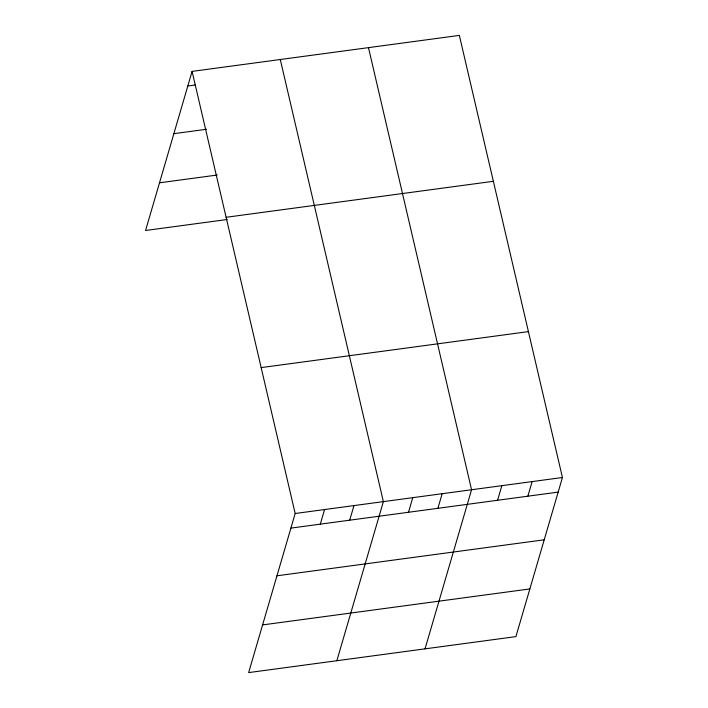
<?xml version="1.0" encoding="UTF-8"?>
<svg xmlns="http://www.w3.org/2000/svg" width="708" height="708" viewBox="0 0 708 708"><rect width="100%" height="100%" fill="white"/><g stroke="black" fill="none" stroke-linecap="round" stroke-linejoin="round"><path stroke-width="1.06" d="M192.089 71.384L295.174 513.504L248.65 672.6L515.911 636.616L562.435 477.511L459.35 35.4L192.089 71.384L145.565 230.489L227.233 219.489M320.299 524.15L324.574 509.548M349.699 520.185L353.973 505.583M336.849 660.723L383.373 501.627L280.288 59.516M408.498 512.273L412.764 497.671M437.898 508.309L442.164 493.706M425.039 648.847L471.563 489.75L368.479 47.64M497.582 500.273L501.857 485.67M527.876 496.193L532.142 481.59M187.824 85.987L195.443 84.969M173.876 133.67L206.541 129.272M159.512 182.806L217.223 175.035M226.109 217.285L493.37 181.301M261.155 367.602L528.416 331.618M295.174 513.504L562.435 477.511M290.908 528.106L558.161 492.113M276.961 575.79L544.222 539.797M262.597 624.916L529.85 588.932"/></g></svg>
